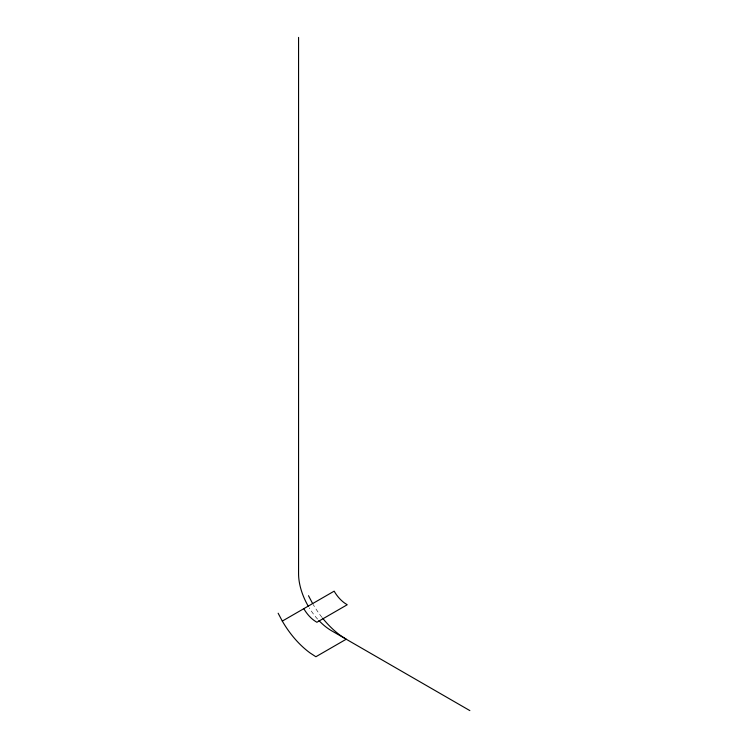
<?xml version="1.0" encoding="UTF-8"?>
<svg xmlns="http://www.w3.org/2000/svg" width="748" height="748" viewBox="0 0 748 748"><rect width="100%" height="100%" fill="white"/><g stroke="black" fill="none" stroke-linecap="round" stroke-linejoin="round"><path stroke-width="0.56" stroke-dasharray="3.74 2.81" d="M317.61 619.138A46.647 26.928 60 0 1 309.261 607.881M321.949 617.334A68.143 39.345 60 0 1 313.206 604.543"/><path stroke-width="1.12" d="M278.144 613.229L282.305 621.092L334.15 591.163A25.142 14.511 60 0 0 344.398 602.916L347.212 604.758L316.871 622.28L314.057 620.438A25.142 14.511 60 0 1 303.81 608.685M469.856 710.6L331.551 630.751A46.647 26.928 60 0 1 318.929 620.56M308.494 595.707L312.645 603.58M298.564 37.4L298.564 573.623A46.647 26.928 60 0 0 308.223 606.132M282.305 621.092A68.143 39.345 60 0 0 310.083 652.957L315.88 656.744L346.221 639.222L340.434 635.435A68.143 39.345 60 0 1 322.622 618.185"/></g></svg>
